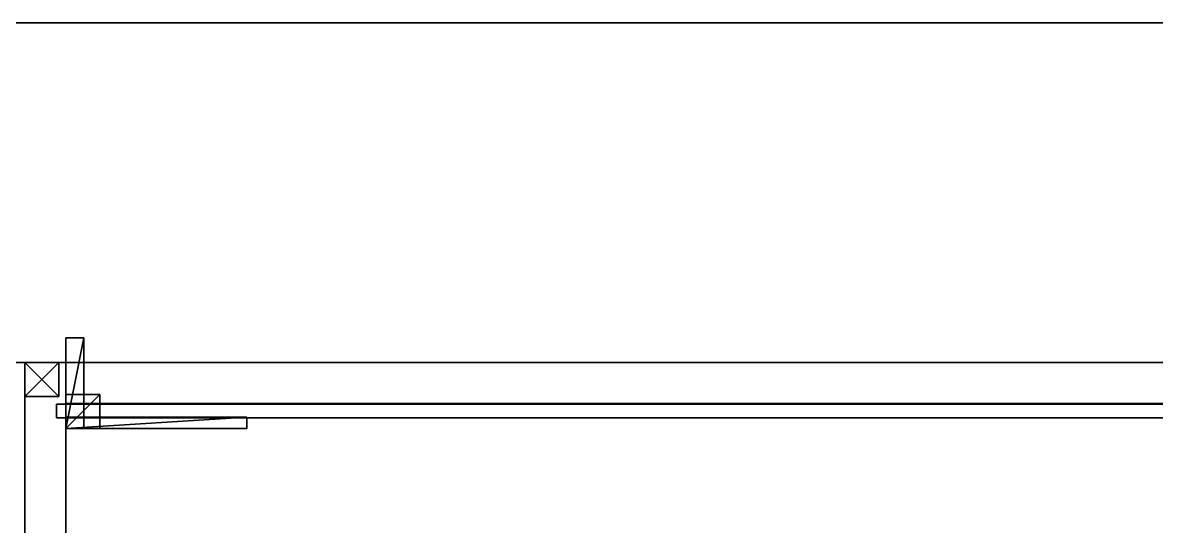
# Model space of a CAD drawing. Extents: x 0 to 5304, y -4676 to 0.
# Drawn here: x 4303 to 4803, y -1392 to -1170 of the extents above; entities that cross this region are included whole.
import ezdxf

# ---------------------------------------------------------------- set-up
doc = ezdxf.new("R2010")
doc.units = 0
for name, color, linetype in [('LAYER0', 7, 'CONTINUOUS'), ('LAYER1', 7, 'CONTINUOUS'), ('LAYER10', 7, 'CONTINUOUS'), ('LAYER11', 2, 'CONTINUOUS'), ('LAYER12', 7, 'CONTINUOUS'), ('LAYER13', 253, 'CONTINUOUS'), ('LAYER14', 253, 'CONTINUOUS'), ('LAYER15', 253, 'CONTINUOUS'), ('LAYER150', 45, 'CONTINUOUS'), ('LAYER16', 253, 'CONTINUOUS'), ('LAYER17', 253, 'CONTINUOUS'), ('LAYER18', 253, 'CONTINUOUS'), ('LAYER19', 7, 'CONTINUOUS'), ('LAYER21', 7, 'CONTINUOUS'), ('LAYER23', 7, 'CONTINUOUS'), ('LAYER37', 253, 'CONTINUOUS'), ('LAYER38', 253, 'CONTINUOUS'), ('LAYER39', 253, 'CONTINUOUS'), ('LAYER40', 253, 'CONTINUOUS'), ('LAYER41', 253, 'CONTINUOUS'), ('LAYER42', 253, 'CONTINUOUS'), ('LAYER43', 253, 'CONTINUOUS'), ('LAYER44', 253, 'CONTINUOUS'), ('LAYER45', 253, 'CONTINUOUS'), ('LAYER46', 253, 'CONTINUOUS'), ('LAYER47', 253, 'CONTINUOUS'), ('LAYER48', 253, 'CONTINUOUS'), ('LAYER67', 7, 'CONTINUOUS')]:
    doc.layers.add(name, color=color, linetype=linetype)

msp = doc.modelspace()

# ---------------------------------------------------------------- linework, layer by layer
at = {"layer": 'LAYER0'}
for points, invisible_edges in [([(5113.88, -1170), (2029.89, -3014), (2029.89, -1170), (5113.88, -1170)], 1), ([(5263.88, -4676.25), (2029.89, -3014), (5113.88, -1170), (5263.88, -4676.25)], 7), ([(2029.89, -1170, 5), (5113.88, -1170), (2029.89, -1170), (2029.89, -1170, 5)], 1), ([(5113.88, -1170), (2029.89, -1170, 5), (5113.88, -1170, 5), (5113.88, -1170)], 1), ([(2029.89, -3014, 5), (5263.88, -4676.25, 5), (2029.89, -1170, 5), (2029.89, -3014, 5)], 3), ([(2029.89, -1170, 5), (5263.88, -4676.25, 5), (5113.88, -1170, 5), (2029.89, -1170, 5)], 3)]:
    msp.add_3dface(points, dxfattribs=dict(at, invisible_edges=invisible_edges))
at = {"layer": 'LAYER1'}
for points, invisible_edges in [([(2179.89, -1320, 5), (2029.89, -1170, 5), (5113.88, -1170, 5), (2179.89, -1320, 5)], 5), ([(2029.89, -1170, 2605), (5113.88, -1170, 5), (2029.89, -1170, 5), (2029.89, -1170, 2605)], 1), ([(5113.88, -1170, 5), (2029.89, -1170, 2605), (5113.88, -1170, 2605), (5113.88, -1170, 5)], 1), ([(2029.89, -1170, 2605), (2179.89, -1320, 2605), (5113.88, -1170, 2605), (2029.89, -1170, 2605)], 3), ([(2179.89, -1320, 5), (5113.88, -1170, 5), (5263.88, -1320, 5), (2179.89, -1320, 5)], 3), ([(5113.88, -1170, 2605), (2179.89, -1320, 2605), (5263.88, -1320, 2605), (5113.88, -1170, 2605)], 5), ([(5263.88, -1320, 2605), (2179.89, -1320, 5), (5263.88, -1320, 5), (5263.88, -1320, 2605)], 1), ([(2179.89, -1320, 5), (5263.88, -1320, 2605), (2179.89, -1320, 2605), (2179.89, -1320, 5)], 1)]:
    msp.add_3dface(points, dxfattribs=dict(at, invisible_edges=invisible_edges))
at = {"layer": 'LAYER10', "invisible_edges": 1}
for points in [[(4985.885, -1320, 226), (4321.885, -1698, 226), (4321.885, -1320, 226), (4985.885, -1320, 226)], [(4321.885, -1698, 226), (4985.885, -1320, 226), (4985.885, -1698, 226), (4321.885, -1698, 226)], [(4321.885, -1320, 244), (4321.885, -1698, 226), (4321.885, -1698, 244), (4321.885, -1320, 244)], [(4321.885, -1698, 226), (4321.885, -1320, 244), (4321.885, -1320, 226), (4321.885, -1698, 226)], [(4321.885, -1320, 244), (4985.885, -1320, 226), (4321.885, -1320, 226), (4321.885, -1320, 244)], [(4985.885, -1320, 226), (4321.885, -1320, 244), (4985.885, -1320, 244), (4985.885, -1320, 226)], [(4985.885, -1698, 244), (4321.885, -1320, 244), (4321.885, -1698, 244), (4985.885, -1698, 244)], [(4321.885, -1320, 244), (4985.885, -1698, 244), (4985.885, -1320, 244), (4321.885, -1320, 244)]]:
    msp.add_3dface(points, dxfattribs=at)
at = {"layer": 'LAYER11'}
for points in [[(4401.885, -1349, 484), (4401.885, -1344, 484), (4321.885, -1349, 484), (4401.885, -1349, 484)], [(4321.885, -1349, 484), (4401.885, -1344, 484), (4321.885, -1344, 484), (4321.885, -1349, 484)], [(4321.885, -1349, 484), (4321.885, -1344, 484), (4321.885, -1349, 461), (4321.885, -1349, 484)], [(4321.885, -1349, 461), (4321.885, -1344, 484), (4321.885, -1344, 461), (4321.885, -1349, 461)], [(4401.885, -1349, 461), (4321.885, -1349, 461), (4401.885, -1344, 461), (4401.885, -1349, 461)], [(4401.885, -1344, 461), (4321.885, -1349, 461), (4321.885, -1344, 461), (4401.885, -1344, 461)], [(4401.885, -1344, 461), (4321.885, -1344, 461), (4401.885, -1344, 484), (4401.885, -1344, 461)], [(4401.885, -1344, 484), (4321.885, -1344, 461), (4321.885, -1344, 484), (4401.885, -1344, 484)], [(4401.885, -1349, 461), (4401.885, -1344, 461), (4401.885, -1349, 484), (4401.885, -1349, 461)], [(4401.885, -1349, 484), (4401.885, -1344, 461), (4401.885, -1344, 484), (4401.885, -1349, 484)], [(4401.885, -1349, 484), (4321.885, -1349, 484), (4401.885, -1349, 461), (4401.885, -1349, 484)], [(4401.885, -1349, 461), (4321.885, -1349, 484), (4321.885, -1349, 461), (4401.885, -1349, 461)]]:
    msp.add_3dface(points, dxfattribs=at)
at = {"layer": 'LAYER12', "invisible_edges": 1}
for points in [[(4321.885, -1344, 484), (4401.885, -1349, 484), (4401.885, -1344, 484), (4321.885, -1344, 484)], [(4401.885, -1349, 484), (4321.885, -1344, 484), (4321.885, -1349, 484), (4401.885, -1349, 484)], [(4321.885, -1349, 461), (4401.885, -1344, 461), (4401.885, -1349, 461), (4321.885, -1349, 461)], [(4401.885, -1344, 461), (4321.885, -1349, 461), (4321.885, -1344, 461), (4401.885, -1344, 461)], [(4321.885, -1344, 484), (4321.885, -1349, 461), (4321.885, -1349, 484), (4321.885, -1344, 484)], [(4321.885, -1349, 461), (4321.885, -1344, 484), (4321.885, -1344, 461), (4321.885, -1349, 461)], [(4401.885, -1344, 461), (4321.885, -1344, 484), (4401.885, -1344, 484), (4401.885, -1344, 461)], [(4321.885, -1344, 484), (4401.885, -1344, 461), (4321.885, -1344, 461), (4321.885, -1344, 484)], [(4401.885, -1344, 461), (4401.885, -1349, 484), (4401.885, -1349, 461), (4401.885, -1344, 461)], [(4401.885, -1349, 484), (4401.885, -1344, 461), (4401.885, -1344, 484), (4401.885, -1349, 484)], [(4321.885, -1349, 461), (4401.885, -1349, 484), (4321.885, -1349, 484), (4321.885, -1349, 461)], [(4401.885, -1349, 484), (4321.885, -1349, 461), (4401.885, -1349, 461), (4401.885, -1349, 484)]]:
    msp.add_3dface(points, dxfattribs=at)
at = {"layer": 'LAYER13'}
for points in [[(4336.885, -1349, 484), (4336.885, -1334, 484), (4321.885, -1349, 484), (4336.885, -1349, 484)], [(4321.885, -1349, 484), (4336.885, -1334, 484), (4321.885, -1334, 484), (4321.885, -1349, 484)], [(4321.885, -1349, 484), (4321.885, -1334, 484), (4321.885, -1349, 469), (4321.885, -1349, 484)], [(4321.885, -1349, 469), (4321.885, -1334, 484), (4321.885, -1334, 469), (4321.885, -1349, 469)], [(4336.885, -1349, 469), (4321.885, -1349, 469), (4336.885, -1334, 469), (4336.885, -1349, 469)], [(4336.885, -1334, 469), (4321.885, -1349, 469), (4321.885, -1334, 469), (4336.885, -1334, 469)], [(4336.885, -1334, 469), (4321.885, -1334, 469), (4336.885, -1334, 484), (4336.885, -1334, 469)], [(4336.885, -1334, 484), (4321.885, -1334, 469), (4321.885, -1334, 484), (4336.885, -1334, 484)], [(4336.885, -1349, 469), (4336.885, -1334, 469), (4336.885, -1349, 484), (4336.885, -1349, 469)], [(4336.885, -1349, 484), (4336.885, -1334, 469), (4336.885, -1334, 484), (4336.885, -1349, 484)], [(4336.885, -1349, 484), (4321.885, -1349, 484), (4336.885, -1349, 469), (4336.885, -1349, 484)], [(4336.885, -1349, 469), (4321.885, -1349, 484), (4321.885, -1349, 469), (4336.885, -1349, 469)]]:
    msp.add_3dface(points, dxfattribs=at)
at = {"layer": 'LAYER14'}
for points in [[(4336.885, -1349, 484), (4336.885, -1334, 484), (4321.885, -1349, 484), (4336.885, -1349, 484)], [(4321.885, -1349, 484), (4336.885, -1334, 484), (4321.885, -1334, 484), (4321.885, -1349, 484)], [(4321.885, -1349, 484), (4321.885, -1334, 484), (4321.885, -1349, 469), (4321.885, -1349, 484)], [(4321.885, -1349, 469), (4321.885, -1334, 484), (4321.885, -1334, 469), (4321.885, -1349, 469)], [(4336.885, -1349, 469), (4321.885, -1349, 469), (4336.885, -1334, 469), (4336.885, -1349, 469)], [(4336.885, -1334, 469), (4321.885, -1349, 469), (4321.885, -1334, 469), (4336.885, -1334, 469)], [(4336.885, -1334, 469), (4321.885, -1334, 469), (4336.885, -1334, 484), (4336.885, -1334, 469)], [(4336.885, -1334, 484), (4321.885, -1334, 469), (4321.885, -1334, 484), (4336.885, -1334, 484)], [(4336.885, -1349, 469), (4336.885, -1334, 469), (4336.885, -1349, 484), (4336.885, -1349, 469)], [(4336.885, -1349, 484), (4336.885, -1334, 469), (4336.885, -1334, 484), (4336.885, -1349, 484)], [(4336.885, -1349, 484), (4321.885, -1349, 484), (4336.885, -1349, 469), (4336.885, -1349, 484)], [(4336.885, -1349, 469), (4321.885, -1349, 484), (4321.885, -1349, 469), (4336.885, -1349, 469)]]:
    msp.add_3dface(points, dxfattribs=at)
at = {"layer": 'LAYER15'}
for points in [[(4336.885, -1349, 484), (4336.885, -1334, 484), (4321.885, -1349, 484), (4336.885, -1349, 484)], [(4321.885, -1349, 484), (4336.885, -1334, 484), (4321.885, -1334, 484), (4321.885, -1349, 484)], [(4321.885, -1349, 484), (4321.885, -1334, 484), (4321.885, -1349, 469), (4321.885, -1349, 484)], [(4321.885, -1349, 469), (4321.885, -1334, 484), (4321.885, -1334, 469), (4321.885, -1349, 469)], [(4336.885, -1349, 469), (4321.885, -1349, 469), (4336.885, -1334, 469), (4336.885, -1349, 469)], [(4336.885, -1334, 469), (4321.885, -1349, 469), (4321.885, -1334, 469), (4336.885, -1334, 469)], [(4336.885, -1334, 469), (4321.885, -1334, 469), (4336.885, -1334, 484), (4336.885, -1334, 469)], [(4336.885, -1334, 484), (4321.885, -1334, 469), (4321.885, -1334, 484), (4336.885, -1334, 484)], [(4336.885, -1349, 469), (4336.885, -1334, 469), (4336.885, -1349, 484), (4336.885, -1349, 469)], [(4336.885, -1349, 484), (4336.885, -1334, 469), (4336.885, -1334, 484), (4336.885, -1349, 484)], [(4336.885, -1349, 484), (4321.885, -1349, 484), (4336.885, -1349, 469), (4336.885, -1349, 484)], [(4336.885, -1349, 469), (4321.885, -1349, 484), (4321.885, -1349, 469), (4336.885, -1349, 469)]]:
    msp.add_3dface(points, dxfattribs=at)
at = {"layer": 'LAYER150'}
for points, invisible_edges in [([(5253.885, -1320, 525), (3600.885, -1720, 525), (3600.885, -1320, 525), (5253.885, -1320, 525)], 1), ([(3600.885, -1720, 525), (5253.885, -1320, 525), (5098.885, -1720, 525), (3600.885, -1720, 525)], 3), ([(3600.885, -1320, 543), (5253.885, -1320, 525), (3600.885, -1320, 525), (3600.885, -1320, 543)], 1), ([(5253.885, -1320, 525), (3600.885, -1320, 543), (5253.885, -1320, 543), (5253.885, -1320, 525)], 1), ([(5098.885, -1720, 543), (3600.885, -1320, 543), (3600.885, -1720, 543), (5098.885, -1720, 543)], 1), ([(3600.885, -1320, 543), (5098.885, -1720, 543), (5253.885, -1320, 543), (3600.885, -1320, 543)], 3)]:
    msp.add_3dface(points, dxfattribs=dict(at, invisible_edges=invisible_edges))
at = {"layer": 'LAYER16'}
for points in [[(4336.885, -1349, 484), (4336.885, -1334, 484), (4321.885, -1349, 484), (4336.885, -1349, 484)], [(4321.885, -1349, 484), (4336.885, -1334, 484), (4321.885, -1334, 484), (4321.885, -1349, 484)], [(4321.885, -1349, 484), (4321.885, -1334, 484), (4321.885, -1349, 469), (4321.885, -1349, 484)], [(4321.885, -1349, 469), (4321.885, -1334, 484), (4321.885, -1334, 469), (4321.885, -1349, 469)], [(4336.885, -1349, 469), (4321.885, -1349, 469), (4336.885, -1334, 469), (4336.885, -1349, 469)], [(4336.885, -1334, 469), (4321.885, -1349, 469), (4321.885, -1334, 469), (4336.885, -1334, 469)], [(4336.885, -1334, 469), (4321.885, -1334, 469), (4336.885, -1334, 484), (4336.885, -1334, 469)], [(4336.885, -1334, 484), (4321.885, -1334, 469), (4321.885, -1334, 484), (4336.885, -1334, 484)], [(4336.885, -1349, 469), (4336.885, -1334, 469), (4336.885, -1349, 484), (4336.885, -1349, 469)], [(4336.885, -1349, 484), (4336.885, -1334, 469), (4336.885, -1334, 484), (4336.885, -1349, 484)], [(4336.885, -1349, 484), (4321.885, -1349, 484), (4336.885, -1349, 469), (4336.885, -1349, 484)], [(4336.885, -1349, 469), (4321.885, -1349, 484), (4321.885, -1349, 469), (4336.885, -1349, 469)]]:
    msp.add_3dface(points, dxfattribs=at)
at = {"layer": 'LAYER17'}
for points in [[(4329.885, -1349, 484), (4329.885, -1309, 484), (4321.885, -1349, 484), (4329.885, -1349, 484)], [(4321.885, -1349, 484), (4329.885, -1309, 484), (4321.885, -1309, 484), (4321.885, -1349, 484)], [(4321.885, -1349, 484), (4321.885, -1309, 484), (4321.885, -1349, 476), (4321.885, -1349, 484)], [(4321.885, -1349, 476), (4321.885, -1309, 484), (4321.885, -1309, 476), (4321.885, -1349, 476)], [(4329.885, -1349, 476), (4321.885, -1349, 476), (4329.885, -1309, 476), (4329.885, -1349, 476)], [(4329.885, -1309, 476), (4321.885, -1349, 476), (4321.885, -1309, 476), (4329.885, -1309, 476)], [(4329.885, -1309, 476), (4321.885, -1309, 476), (4329.885, -1309, 484), (4329.885, -1309, 476)], [(4329.885, -1309, 484), (4321.885, -1309, 476), (4321.885, -1309, 484), (4329.885, -1309, 484)], [(4329.885, -1349, 476), (4329.885, -1309, 476), (4329.885, -1349, 484), (4329.885, -1349, 476)], [(4329.885, -1349, 484), (4329.885, -1309, 476), (4329.885, -1309, 484), (4329.885, -1349, 484)], [(4329.885, -1349, 484), (4321.885, -1349, 484), (4329.885, -1349, 476), (4329.885, -1349, 484)], [(4329.885, -1349, 476), (4321.885, -1349, 484), (4321.885, -1349, 476), (4329.885, -1349, 476)]]:
    msp.add_3dface(points, dxfattribs=at)
at = {"layer": 'LAYER18'}
for points in [[(4401.885, -1349, 484), (4401.885, -1344, 484), (4321.885, -1349, 484), (4401.885, -1349, 484)], [(4321.885, -1349, 484), (4401.885, -1344, 484), (4321.885, -1344, 484), (4321.885, -1349, 484)], [(4321.885, -1349, 484), (4321.885, -1344, 484), (4321.885, -1349, 468), (4321.885, -1349, 484)], [(4321.885, -1349, 468), (4321.885, -1344, 484), (4321.885, -1344, 468), (4321.885, -1349, 468)], [(4401.885, -1349, 468), (4321.885, -1349, 468), (4401.885, -1344, 468), (4401.885, -1349, 468)], [(4401.885, -1344, 468), (4321.885, -1349, 468), (4321.885, -1344, 468), (4401.885, -1344, 468)], [(4401.885, -1344, 468), (4321.885, -1344, 468), (4401.885, -1344, 484), (4401.885, -1344, 468)], [(4401.885, -1344, 484), (4321.885, -1344, 468), (4321.885, -1344, 484), (4401.885, -1344, 484)], [(4401.885, -1349, 468), (4401.885, -1344, 468), (4401.885, -1349, 484), (4401.885, -1349, 468)], [(4401.885, -1349, 484), (4401.885, -1344, 468), (4401.885, -1344, 484), (4401.885, -1349, 484)], [(4401.885, -1349, 484), (4321.885, -1349, 484), (4401.885, -1349, 468), (4401.885, -1349, 484)], [(4401.885, -1349, 468), (4321.885, -1349, 484), (4321.885, -1349, 468), (4401.885, -1349, 468)]]:
    msp.add_3dface(points, dxfattribs=at)
at = {"layer": 'LAYER19', "invisible_edges": 1}
for points in [[(4303.885, -1320, 225), (4321.885, -1698, 225), (4303.885, -1698, 225), (4303.885, -1320, 225)], [(4321.885, -1698, 225), (4303.885, -1320, 225), (4321.885, -1320, 225), (4321.885, -1698, 225)], [(4321.885, -1320, 525), (4303.885, -1698, 525), (4321.885, -1698, 525), (4321.885, -1320, 525)], [(4303.885, -1698, 525), (4321.885, -1320, 525), (4303.885, -1320, 525), (4303.885, -1698, 525)], [(4303.885, -1320, 225), (4321.885, -1320, 525), (4321.885, -1320, 225), (4303.885, -1320, 225)], [(4321.885, -1320, 525), (4303.885, -1320, 225), (4303.885, -1320, 525), (4321.885, -1320, 525)], [(4303.885, -1698, 525), (4303.885, -1320, 225), (4303.885, -1698, 225), (4303.885, -1698, 525)], [(4303.885, -1320, 225), (4303.885, -1698, 525), (4303.885, -1320, 525), (4303.885, -1320, 225)], [(4321.885, -1320, 525), (4321.885, -1698, 225), (4321.885, -1320, 225), (4321.885, -1320, 525)], [(4321.885, -1698, 225), (4321.885, -1320, 525), (4321.885, -1698, 525), (4321.885, -1698, 225)]]:
    msp.add_3dface(points, dxfattribs=at)
at = {"layer": 'LAYER21', "invisible_edges": 1}
for points in [[(4317.885, -1338.3, 240), (4989.885, -1338.3, 524.5), (4989.885, -1338.3, 240), (4317.885, -1338.3, 240)], [(4989.885, -1338.3, 524.5), (4317.885, -1338.3, 240), (4317.885, -1338.3, 524.5), (4989.885, -1338.3, 524.5)], [(4317.885, -1344.3, 524.5), (4989.885, -1338.3, 524.5), (4317.885, -1338.3, 524.5), (4317.885, -1344.3, 524.5)], [(4989.885, -1338.3, 524.5), (4317.885, -1344.3, 524.5), (4989.885, -1344.3, 524.5), (4989.885, -1338.3, 524.5)], [(4317.885, -1338.3, 240), (4317.885, -1344.3, 524.5), (4317.885, -1338.3, 524.5), (4317.885, -1338.3, 240)], [(4317.885, -1344.3, 524.5), (4317.885, -1338.3, 240), (4317.885, -1344.3, 240), (4317.885, -1344.3, 524.5)], [(4989.885, -1344.3, 240), (4317.885, -1338.3, 240), (4989.885, -1338.3, 240), (4989.885, -1344.3, 240)], [(4317.885, -1338.3, 240), (4989.885, -1344.3, 240), (4317.885, -1344.3, 240), (4317.885, -1338.3, 240)], [(4317.885, -1344.3, 524.5), (4989.885, -1344.3, 240), (4989.885, -1344.3, 524.5), (4317.885, -1344.3, 524.5)], [(4989.885, -1344.3, 240), (4317.885, -1344.3, 524.5), (4317.885, -1344.3, 240), (4989.885, -1344.3, 240)]]:
    msp.add_3dface(points, dxfattribs=at)
at = {"layer": 'LAYER23', "invisible_edges": 1}
for points in [[(4321.885, -1320, 404.5), (4985.885, -1320, 524.5), (4985.885, -1320, 404.5), (4321.885, -1320, 404.5)], [(4985.885, -1320, 524.5), (4321.885, -1320, 404.5), (4321.885, -1320, 524.5), (4985.885, -1320, 524.5)], [(4321.885, -1338, 524.5), (4985.885, -1320, 524.5), (4321.885, -1320, 524.5), (4321.885, -1338, 524.5)], [(4985.885, -1320, 524.5), (4321.885, -1338, 524.5), (4985.885, -1338, 524.5), (4985.885, -1320, 524.5)], [(4321.885, -1320, 404.5), (4321.885, -1338, 524.5), (4321.885, -1320, 524.5), (4321.885, -1320, 404.5)], [(4321.885, -1338, 524.5), (4321.885, -1320, 404.5), (4321.885, -1338, 404.5), (4321.885, -1338, 524.5)], [(4985.885, -1338, 404.5), (4321.885, -1320, 404.5), (4985.885, -1320, 404.5), (4985.885, -1338, 404.5)], [(4321.885, -1320, 404.5), (4985.885, -1338, 404.5), (4321.885, -1338, 404.5), (4321.885, -1320, 404.5)], [(4321.885, -1338, 524.5), (4985.885, -1338, 404.5), (4985.885, -1338, 524.5), (4321.885, -1338, 524.5)], [(4985.885, -1338, 404.5), (4321.885, -1338, 524.5), (4321.885, -1338, 404.5), (4985.885, -1338, 404.5)]]:
    msp.add_3dface(points, dxfattribs=at)
at = {"layer": 'LAYER37'}
for points in [[(4303.885, -1335, 228), (4303.885, -1335, 243), (4303.885, -1320, 228), (4303.885, -1335, 228)], [(4303.885, -1320, 228), (4303.885, -1335, 243), (4303.885, -1320, 243), (4303.885, -1320, 228)], [(4303.885, -1320, 228), (4303.885, -1320, 243), (4318.885, -1320, 228), (4303.885, -1320, 228)], [(4318.885, -1320, 228), (4303.885, -1320, 243), (4318.885, -1320, 243), (4318.885, -1320, 228)], [(4303.885, -1335, 228), (4303.885, -1320, 228), (4318.885, -1335, 228), (4303.885, -1335, 228)], [(4318.885, -1335, 228), (4303.885, -1320, 228), (4318.885, -1320, 228), (4318.885, -1335, 228)], [(4318.885, -1335, 243), (4318.885, -1320, 243), (4303.885, -1335, 243), (4318.885, -1335, 243)], [(4303.885, -1335, 243), (4318.885, -1320, 243), (4303.885, -1320, 243), (4303.885, -1335, 243)], [(4318.885, -1335, 228), (4318.885, -1320, 228), (4318.885, -1335, 243), (4318.885, -1335, 228)], [(4318.885, -1335, 243), (4318.885, -1320, 228), (4318.885, -1320, 243), (4318.885, -1335, 243)], [(4318.885, -1335, 228), (4318.885, -1335, 243), (4303.885, -1335, 228), (4318.885, -1335, 228)], [(4303.885, -1335, 228), (4318.885, -1335, 243), (4303.885, -1335, 243), (4303.885, -1335, 228)]]:
    msp.add_3dface(points, dxfattribs=at)
at = {"layer": 'LAYER38'}
for points in [[(4303.885, -1335, 228), (4303.885, -1335, 243), (4303.885, -1320, 228), (4303.885, -1335, 228)], [(4303.885, -1320, 228), (4303.885, -1335, 243), (4303.885, -1320, 243), (4303.885, -1320, 228)], [(4303.885, -1320, 228), (4303.885, -1320, 243), (4318.885, -1320, 228), (4303.885, -1320, 228)], [(4318.885, -1320, 228), (4303.885, -1320, 243), (4318.885, -1320, 243), (4318.885, -1320, 228)], [(4303.885, -1335, 228), (4303.885, -1320, 228), (4318.885, -1335, 228), (4303.885, -1335, 228)], [(4318.885, -1335, 228), (4303.885, -1320, 228), (4318.885, -1320, 228), (4318.885, -1335, 228)], [(4318.885, -1335, 243), (4318.885, -1320, 243), (4303.885, -1335, 243), (4318.885, -1335, 243)], [(4303.885, -1335, 243), (4318.885, -1320, 243), (4303.885, -1320, 243), (4303.885, -1335, 243)], [(4318.885, -1335, 228), (4318.885, -1320, 228), (4318.885, -1335, 243), (4318.885, -1335, 228)], [(4318.885, -1335, 243), (4318.885, -1320, 228), (4318.885, -1320, 243), (4318.885, -1335, 243)], [(4318.885, -1335, 228), (4318.885, -1335, 243), (4303.885, -1335, 228), (4318.885, -1335, 228)], [(4303.885, -1335, 228), (4318.885, -1335, 243), (4303.885, -1335, 243), (4303.885, -1335, 228)]]:
    msp.add_3dface(points, dxfattribs=at)
at = {"layer": 'LAYER39'}
for points in [[(4303.885, -1335, 228), (4303.885, -1335, 243), (4303.885, -1320, 228), (4303.885, -1335, 228)], [(4303.885, -1320, 228), (4303.885, -1335, 243), (4303.885, -1320, 243), (4303.885, -1320, 228)], [(4303.885, -1320, 228), (4303.885, -1320, 243), (4318.885, -1320, 228), (4303.885, -1320, 228)], [(4318.885, -1320, 228), (4303.885, -1320, 243), (4318.885, -1320, 243), (4318.885, -1320, 228)], [(4303.885, -1335, 228), (4303.885, -1320, 228), (4318.885, -1335, 228), (4303.885, -1335, 228)], [(4318.885, -1335, 228), (4303.885, -1320, 228), (4318.885, -1320, 228), (4318.885, -1335, 228)], [(4318.885, -1335, 243), (4318.885, -1320, 243), (4303.885, -1335, 243), (4318.885, -1335, 243)], [(4303.885, -1335, 243), (4318.885, -1320, 243), (4303.885, -1320, 243), (4303.885, -1335, 243)], [(4318.885, -1335, 228), (4318.885, -1320, 228), (4318.885, -1335, 243), (4318.885, -1335, 228)], [(4318.885, -1335, 243), (4318.885, -1320, 228), (4318.885, -1320, 243), (4318.885, -1335, 243)], [(4318.885, -1335, 228), (4318.885, -1335, 243), (4303.885, -1335, 228), (4318.885, -1335, 228)], [(4303.885, -1335, 228), (4318.885, -1335, 243), (4303.885, -1335, 243), (4303.885, -1335, 228)]]:
    msp.add_3dface(points, dxfattribs=at)
at = {"layer": 'LAYER40'}
for points in [[(4303.885, -1335, 228), (4303.885, -1335, 243), (4303.885, -1320, 228), (4303.885, -1335, 228)], [(4303.885, -1320, 228), (4303.885, -1335, 243), (4303.885, -1320, 243), (4303.885, -1320, 228)], [(4303.885, -1320, 228), (4303.885, -1320, 243), (4318.885, -1320, 228), (4303.885, -1320, 228)], [(4318.885, -1320, 228), (4303.885, -1320, 243), (4318.885, -1320, 243), (4318.885, -1320, 228)], [(4303.885, -1335, 228), (4303.885, -1320, 228), (4318.885, -1335, 228), (4303.885, -1335, 228)], [(4318.885, -1335, 228), (4303.885, -1320, 228), (4318.885, -1320, 228), (4318.885, -1335, 228)], [(4318.885, -1335, 243), (4318.885, -1320, 243), (4303.885, -1335, 243), (4318.885, -1335, 243)], [(4303.885, -1335, 243), (4318.885, -1320, 243), (4303.885, -1320, 243), (4303.885, -1335, 243)], [(4318.885, -1335, 228), (4318.885, -1320, 228), (4318.885, -1335, 243), (4318.885, -1335, 228)], [(4318.885, -1335, 243), (4318.885, -1320, 228), (4318.885, -1320, 243), (4318.885, -1335, 243)], [(4318.885, -1335, 228), (4318.885, -1335, 243), (4303.885, -1335, 228), (4318.885, -1335, 228)], [(4303.885, -1335, 228), (4318.885, -1335, 243), (4303.885, -1335, 243), (4303.885, -1335, 228)]]:
    msp.add_3dface(points, dxfattribs=at)
at = {"layer": 'LAYER41'}
for points in [[(4303.885, -1335, 228), (4303.885, -1335, 243), (4303.885, -1320, 228), (4303.885, -1335, 228)], [(4303.885, -1320, 228), (4303.885, -1335, 243), (4303.885, -1320, 243), (4303.885, -1320, 228)], [(4303.885, -1320, 228), (4303.885, -1320, 243), (4318.885, -1320, 228), (4303.885, -1320, 228)], [(4318.885, -1320, 228), (4303.885, -1320, 243), (4318.885, -1320, 243), (4318.885, -1320, 228)], [(4303.885, -1335, 228), (4303.885, -1320, 228), (4318.885, -1335, 228), (4303.885, -1335, 228)], [(4318.885, -1335, 228), (4303.885, -1320, 228), (4318.885, -1320, 228), (4318.885, -1335, 228)], [(4318.885, -1335, 243), (4318.885, -1320, 243), (4303.885, -1335, 243), (4318.885, -1335, 243)], [(4303.885, -1335, 243), (4318.885, -1320, 243), (4303.885, -1320, 243), (4303.885, -1335, 243)], [(4318.885, -1335, 228), (4318.885, -1320, 228), (4318.885, -1335, 243), (4318.885, -1335, 228)], [(4318.885, -1335, 243), (4318.885, -1320, 228), (4318.885, -1320, 243), (4318.885, -1335, 243)], [(4318.885, -1335, 228), (4318.885, -1335, 243), (4303.885, -1335, 228), (4318.885, -1335, 228)], [(4303.885, -1335, 228), (4318.885, -1335, 243), (4303.885, -1335, 243), (4303.885, -1335, 228)]]:
    msp.add_3dface(points, dxfattribs=at)
at = {"layer": 'LAYER42'}
for points in [[(4303.885, -1335, 228), (4303.885, -1335, 243), (4303.885, -1320, 228), (4303.885, -1335, 228)], [(4303.885, -1320, 228), (4303.885, -1335, 243), (4303.885, -1320, 243), (4303.885, -1320, 228)], [(4303.885, -1320, 228), (4303.885, -1320, 243), (4318.885, -1320, 228), (4303.885, -1320, 228)], [(4318.885, -1320, 228), (4303.885, -1320, 243), (4318.885, -1320, 243), (4318.885, -1320, 228)], [(4303.885, -1335, 228), (4303.885, -1320, 228), (4318.885, -1335, 228), (4303.885, -1335, 228)], [(4318.885, -1335, 228), (4303.885, -1320, 228), (4318.885, -1320, 228), (4318.885, -1335, 228)], [(4318.885, -1335, 243), (4318.885, -1320, 243), (4303.885, -1335, 243), (4318.885, -1335, 243)], [(4303.885, -1335, 243), (4318.885, -1320, 243), (4303.885, -1320, 243), (4303.885, -1335, 243)], [(4318.885, -1335, 228), (4318.885, -1320, 228), (4318.885, -1335, 243), (4318.885, -1335, 228)], [(4318.885, -1335, 243), (4318.885, -1320, 228), (4318.885, -1320, 243), (4318.885, -1335, 243)], [(4318.885, -1335, 228), (4318.885, -1335, 243), (4303.885, -1335, 228), (4318.885, -1335, 228)], [(4303.885, -1335, 228), (4318.885, -1335, 243), (4303.885, -1335, 243), (4303.885, -1335, 228)]]:
    msp.add_3dface(points, dxfattribs=at)
at = {"layer": 'LAYER43'}
for points in [[(4303.885, -1335, 228), (4303.885, -1335, 243), (4303.885, -1320, 228), (4303.885, -1335, 228)], [(4303.885, -1320, 228), (4303.885, -1335, 243), (4303.885, -1320, 243), (4303.885, -1320, 228)], [(4303.885, -1320, 228), (4303.885, -1320, 243), (4318.885, -1320, 228), (4303.885, -1320, 228)], [(4318.885, -1320, 228), (4303.885, -1320, 243), (4318.885, -1320, 243), (4318.885, -1320, 228)], [(4303.885, -1335, 228), (4303.885, -1320, 228), (4318.885, -1335, 228), (4303.885, -1335, 228)], [(4318.885, -1335, 228), (4303.885, -1320, 228), (4318.885, -1320, 228), (4318.885, -1335, 228)], [(4318.885, -1335, 243), (4318.885, -1320, 243), (4303.885, -1335, 243), (4318.885, -1335, 243)], [(4303.885, -1335, 243), (4318.885, -1320, 243), (4303.885, -1320, 243), (4303.885, -1335, 243)], [(4318.885, -1335, 228), (4318.885, -1320, 228), (4318.885, -1335, 243), (4318.885, -1335, 228)], [(4318.885, -1335, 243), (4318.885, -1320, 228), (4318.885, -1320, 243), (4318.885, -1335, 243)], [(4318.885, -1335, 228), (4318.885, -1335, 243), (4303.885, -1335, 228), (4318.885, -1335, 228)], [(4303.885, -1335, 228), (4318.885, -1335, 243), (4303.885, -1335, 243), (4303.885, -1335, 228)]]:
    msp.add_3dface(points, dxfattribs=at)
at = {"layer": 'LAYER44'}
for points in [[(4303.885, -1335, 228), (4303.885, -1335, 243), (4303.885, -1320, 228), (4303.885, -1335, 228)], [(4303.885, -1320, 228), (4303.885, -1335, 243), (4303.885, -1320, 243), (4303.885, -1320, 228)], [(4303.885, -1320, 228), (4303.885, -1320, 243), (4318.885, -1320, 228), (4303.885, -1320, 228)], [(4318.885, -1320, 228), (4303.885, -1320, 243), (4318.885, -1320, 243), (4318.885, -1320, 228)], [(4303.885, -1335, 228), (4303.885, -1320, 228), (4318.885, -1335, 228), (4303.885, -1335, 228)], [(4318.885, -1335, 228), (4303.885, -1320, 228), (4318.885, -1320, 228), (4318.885, -1335, 228)], [(4318.885, -1335, 243), (4318.885, -1320, 243), (4303.885, -1335, 243), (4318.885, -1335, 243)], [(4303.885, -1335, 243), (4318.885, -1320, 243), (4303.885, -1320, 243), (4303.885, -1335, 243)], [(4318.885, -1335, 228), (4318.885, -1320, 228), (4318.885, -1335, 243), (4318.885, -1335, 228)], [(4318.885, -1335, 243), (4318.885, -1320, 228), (4318.885, -1320, 243), (4318.885, -1335, 243)], [(4318.885, -1335, 228), (4318.885, -1335, 243), (4303.885, -1335, 228), (4318.885, -1335, 228)], [(4303.885, -1335, 228), (4318.885, -1335, 243), (4303.885, -1335, 243), (4303.885, -1335, 228)]]:
    msp.add_3dface(points, dxfattribs=at)
at = {"layer": 'LAYER45'}
for points in [[(4303.885, -1335, 228), (4303.885, -1335, 243), (4303.885, -1320, 228), (4303.885, -1335, 228)], [(4303.885, -1320, 228), (4303.885, -1335, 243), (4303.885, -1320, 243), (4303.885, -1320, 228)], [(4303.885, -1320, 228), (4303.885, -1320, 243), (4318.885, -1320, 228), (4303.885, -1320, 228)], [(4318.885, -1320, 228), (4303.885, -1320, 243), (4318.885, -1320, 243), (4318.885, -1320, 228)], [(4303.885, -1335, 228), (4303.885, -1320, 228), (4318.885, -1335, 228), (4303.885, -1335, 228)], [(4318.885, -1335, 228), (4303.885, -1320, 228), (4318.885, -1320, 228), (4318.885, -1335, 228)], [(4318.885, -1335, 243), (4318.885, -1320, 243), (4303.885, -1335, 243), (4318.885, -1335, 243)], [(4303.885, -1335, 243), (4318.885, -1320, 243), (4303.885, -1320, 243), (4303.885, -1335, 243)], [(4318.885, -1335, 228), (4318.885, -1320, 228), (4318.885, -1335, 243), (4318.885, -1335, 228)], [(4318.885, -1335, 243), (4318.885, -1320, 228), (4318.885, -1320, 243), (4318.885, -1335, 243)], [(4318.885, -1335, 228), (4318.885, -1335, 243), (4303.885, -1335, 228), (4318.885, -1335, 228)], [(4303.885, -1335, 228), (4318.885, -1335, 243), (4303.885, -1335, 243), (4303.885, -1335, 228)]]:
    msp.add_3dface(points, dxfattribs=at)
at = {"layer": 'LAYER46'}
for points in [[(4303.885, -1335, 228), (4303.885, -1335, 243), (4303.885, -1320, 228), (4303.885, -1335, 228)], [(4303.885, -1320, 228), (4303.885, -1335, 243), (4303.885, -1320, 243), (4303.885, -1320, 228)], [(4303.885, -1320, 228), (4303.885, -1320, 243), (4318.885, -1320, 228), (4303.885, -1320, 228)], [(4318.885, -1320, 228), (4303.885, -1320, 243), (4318.885, -1320, 243), (4318.885, -1320, 228)], [(4303.885, -1335, 228), (4303.885, -1320, 228), (4318.885, -1335, 228), (4303.885, -1335, 228)], [(4318.885, -1335, 228), (4303.885, -1320, 228), (4318.885, -1320, 228), (4318.885, -1335, 228)], [(4318.885, -1335, 243), (4318.885, -1320, 243), (4303.885, -1335, 243), (4318.885, -1335, 243)], [(4303.885, -1335, 243), (4318.885, -1320, 243), (4303.885, -1320, 243), (4303.885, -1335, 243)], [(4318.885, -1335, 228), (4318.885, -1320, 228), (4318.885, -1335, 243), (4318.885, -1335, 228)], [(4318.885, -1335, 243), (4318.885, -1320, 228), (4318.885, -1320, 243), (4318.885, -1335, 243)], [(4318.885, -1335, 228), (4318.885, -1335, 243), (4303.885, -1335, 228), (4318.885, -1335, 228)], [(4303.885, -1335, 228), (4318.885, -1335, 243), (4303.885, -1335, 243), (4303.885, -1335, 228)]]:
    msp.add_3dface(points, dxfattribs=at)
at = {"layer": 'LAYER47'}
for points in [[(4303.885, -1335, 228), (4303.885, -1335, 243), (4303.885, -1320, 228), (4303.885, -1335, 228)], [(4303.885, -1320, 228), (4303.885, -1335, 243), (4303.885, -1320, 243), (4303.885, -1320, 228)], [(4303.885, -1320, 228), (4303.885, -1320, 243), (4318.885, -1320, 228), (4303.885, -1320, 228)], [(4318.885, -1320, 228), (4303.885, -1320, 243), (4318.885, -1320, 243), (4318.885, -1320, 228)], [(4303.885, -1335, 228), (4303.885, -1320, 228), (4318.885, -1335, 228), (4303.885, -1335, 228)], [(4318.885, -1335, 228), (4303.885, -1320, 228), (4318.885, -1320, 228), (4318.885, -1335, 228)], [(4318.885, -1335, 243), (4318.885, -1320, 243), (4303.885, -1335, 243), (4318.885, -1335, 243)], [(4303.885, -1335, 243), (4318.885, -1320, 243), (4303.885, -1320, 243), (4303.885, -1335, 243)], [(4318.885, -1335, 228), (4318.885, -1320, 228), (4318.885, -1335, 243), (4318.885, -1335, 228)], [(4318.885, -1335, 243), (4318.885, -1320, 228), (4318.885, -1320, 243), (4318.885, -1335, 243)], [(4318.885, -1335, 228), (4318.885, -1335, 243), (4303.885, -1335, 228), (4318.885, -1335, 228)], [(4303.885, -1335, 228), (4318.885, -1335, 243), (4303.885, -1335, 243), (4303.885, -1335, 228)]]:
    msp.add_3dface(points, dxfattribs=at)
at = {"layer": 'LAYER48'}
for points in [[(4303.885, -1335, 228), (4303.885, -1335, 243), (4303.885, -1320, 228), (4303.885, -1335, 228)], [(4303.885, -1320, 228), (4303.885, -1335, 243), (4303.885, -1320, 243), (4303.885, -1320, 228)], [(4303.885, -1320, 228), (4303.885, -1320, 243), (4318.885, -1320, 228), (4303.885, -1320, 228)], [(4318.885, -1320, 228), (4303.885, -1320, 243), (4318.885, -1320, 243), (4318.885, -1320, 228)], [(4303.885, -1335, 228), (4303.885, -1320, 228), (4318.885, -1335, 228), (4303.885, -1335, 228)], [(4318.885, -1335, 228), (4303.885, -1320, 228), (4318.885, -1320, 228), (4318.885, -1335, 228)], [(4318.885, -1335, 243), (4318.885, -1320, 243), (4303.885, -1335, 243), (4318.885, -1335, 243)], [(4303.885, -1335, 243), (4318.885, -1320, 243), (4303.885, -1320, 243), (4303.885, -1335, 243)], [(4318.885, -1335, 228), (4318.885, -1320, 228), (4318.885, -1335, 243), (4318.885, -1335, 228)], [(4318.885, -1335, 243), (4318.885, -1320, 228), (4318.885, -1320, 243), (4318.885, -1335, 243)], [(4318.885, -1335, 228), (4318.885, -1335, 243), (4303.885, -1335, 228), (4318.885, -1335, 228)], [(4303.885, -1335, 228), (4318.885, -1335, 243), (4303.885, -1335, 243), (4303.885, -1335, 228)]]:
    msp.add_3dface(points, dxfattribs=at)
at = {"layer": 'LAYER67', "invisible_edges": 1}
for points in [[(4285.885, -1320, 225), (4303.885, -1698, 225), (4285.885, -1698, 225), (4285.885, -1320, 225)], [(4303.885, -1698, 225), (4285.885, -1320, 225), (4303.885, -1320, 225), (4303.885, -1698, 225)], [(4303.885, -1320, 525), (4285.885, -1698, 525), (4303.885, -1698, 525), (4303.885, -1320, 525)], [(4285.885, -1698, 525), (4303.885, -1320, 525), (4285.885, -1320, 525), (4285.885, -1698, 525)], [(4303.885, -1320, 525), (4285.885, -1320, 225), (4285.885, -1320, 525), (4303.885, -1320, 525)], [(4285.885, -1320, 225), (4303.885, -1320, 525), (4303.885, -1320, 225), (4285.885, -1320, 225)], [(4303.885, -1698, 225), (4303.885, -1320, 525), (4303.885, -1698, 525), (4303.885, -1698, 225)], [(4303.885, -1320, 525), (4303.885, -1698, 225), (4303.885, -1320, 225), (4303.885, -1320, 525)]]:
    msp.add_3dface(points, dxfattribs=at)

doc.saveas('drawing.dxf')
